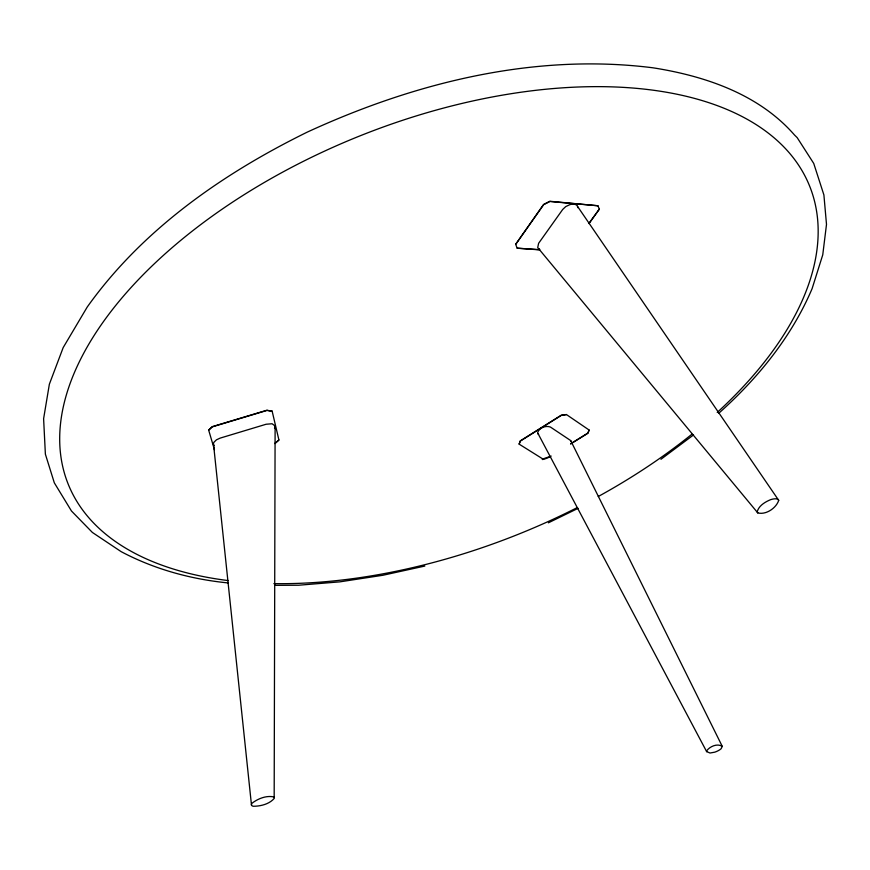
<?xml version="1.0" encoding="UTF-8"?>
<svg xmlns="http://www.w3.org/2000/svg" width="870" height="870" viewBox="0 0 870 870"><rect width="100%" height="100%" fill="white"/><g stroke="black" fill="none" stroke-linecap="round" stroke-linejoin="round"><path stroke-width="1.3" d="M274.191 797.583L273.604 796.887C266.231 795.321 257.89 798.693 252.061 803.217A8.863 3.219 -18.1 0 0 253.224 806.262C260.554 806.305 269.254 804.152 274.17 798.475L275.116 425.974L272.082 423.755L266.133 424.245L220.23 438.088L216.445 439.828L214.009 442.199A7.971 4.209 -17.1 0 0 214.129 445.549M275.116 425.974L274.528 428.366M566.435 414.555L561.324 415.392L520.293 441.101L519.162 444.157L520.216 440.905L561.248 415.197L566.435 414.555L589.131 430.041L587.924 433.26L570.698 443.95M570.611 443.754L587.848 433.075L589.131 430.041M515.692 244.318L543.576 204.45L549.818 201.274L597.929 205.755L549.916 201.492L543.674 204.667L515.692 244.318L517.15 248.189L539.574 249.864M588.925 223.362L599.321 209.159L589.023 223.579M208.68 430.161L212.204 426.659L266.927 410.216L272.201 411.292L267.003 410.433L212.28 426.876L208.68 430.161L214.455 449.714M278.922 440.002L274.887 443.526L278.922 440.002L272.125 411.086M718.522 413.467C757.563 378.667 791.548 337.06 812.112 288.633L822.759 254.812L826.5 224.406L823.901 194.945L813.733 163.44L797.17 137.623L794.56 135.067C759.543 94.895 707.125 76.701 655.926 68.273L652.815 67.784C534.397 52.798 414.599 82.704 307.371 132.066C222.742 173.641 142.528 229.408 87.25 307.001L63.173 347.608L49.362 384.214L43.609 418.709L45.381 454.173L54.321 482.839L71.481 511.016L92.383 532.451L121.18 551.667C154.294 569.208 190.976 579.279 228.19 582.933M693.52 434.946L660.939 459.284M551.167 456.054C545.501 459.751 534.996 461.263 549.938 456.565M548.372 522.826L578.104 508.33M424.832 566.055L382.952 575.255L339.8 581.856L298.595 585.227L274.583 585.347M539.487 249.646L517.15 248.189M757.803 512.908C766.068 515.105 776.257 508.026 778.715 500.359L576.777 205.287A8.526 4.883 -25.8 0 0 569.839 204.646L565.75 206.582L562.716 209.442L538.617 243.306L537.714 247.569L757.803 512.908L757.183 512.028C758.444 505.916 765.23 501.805 770.766 499.619A9.755 3.98 -25.1 0 1 778.084 499.489L778.715 500.359M538.476 248.592L539.726 249.298M519.162 444.157L542.891 459.001M706.657 751.636L710.05 753.018L714.803 752.158A7.417 2.349 -22.9 0 0 721.121 748.733L722.274 746.373L570.676 440.557L550.384 427.029C545.794 425.245 538.943 427.844 537.606 432.781L706.657 751.636L706.538 750.984C709.67 746.514 717.239 743.067 722.274 746.373M537.867 433.695L538.584 434.413M597.929 205.755L599.419 209.365M570.676 440.557L570.894 441.438M577.539 206.353L577.756 207.68M213.552 444.57L251.484 805.12M228.353 580.594A399.547 214.357 -21.9 0 1 135.067 283.163A399.547 214.357 -21.9 0 1 681.525 95.211A399.547 214.357 -21.9 0 1 717.228 412.445M691.9 434.217A399.547 214.357 -21.9 0 1 598.255 496.509M576.875 507.786A399.547 214.357 -21.9 0 1 273.876 583.639"/></g></svg>
